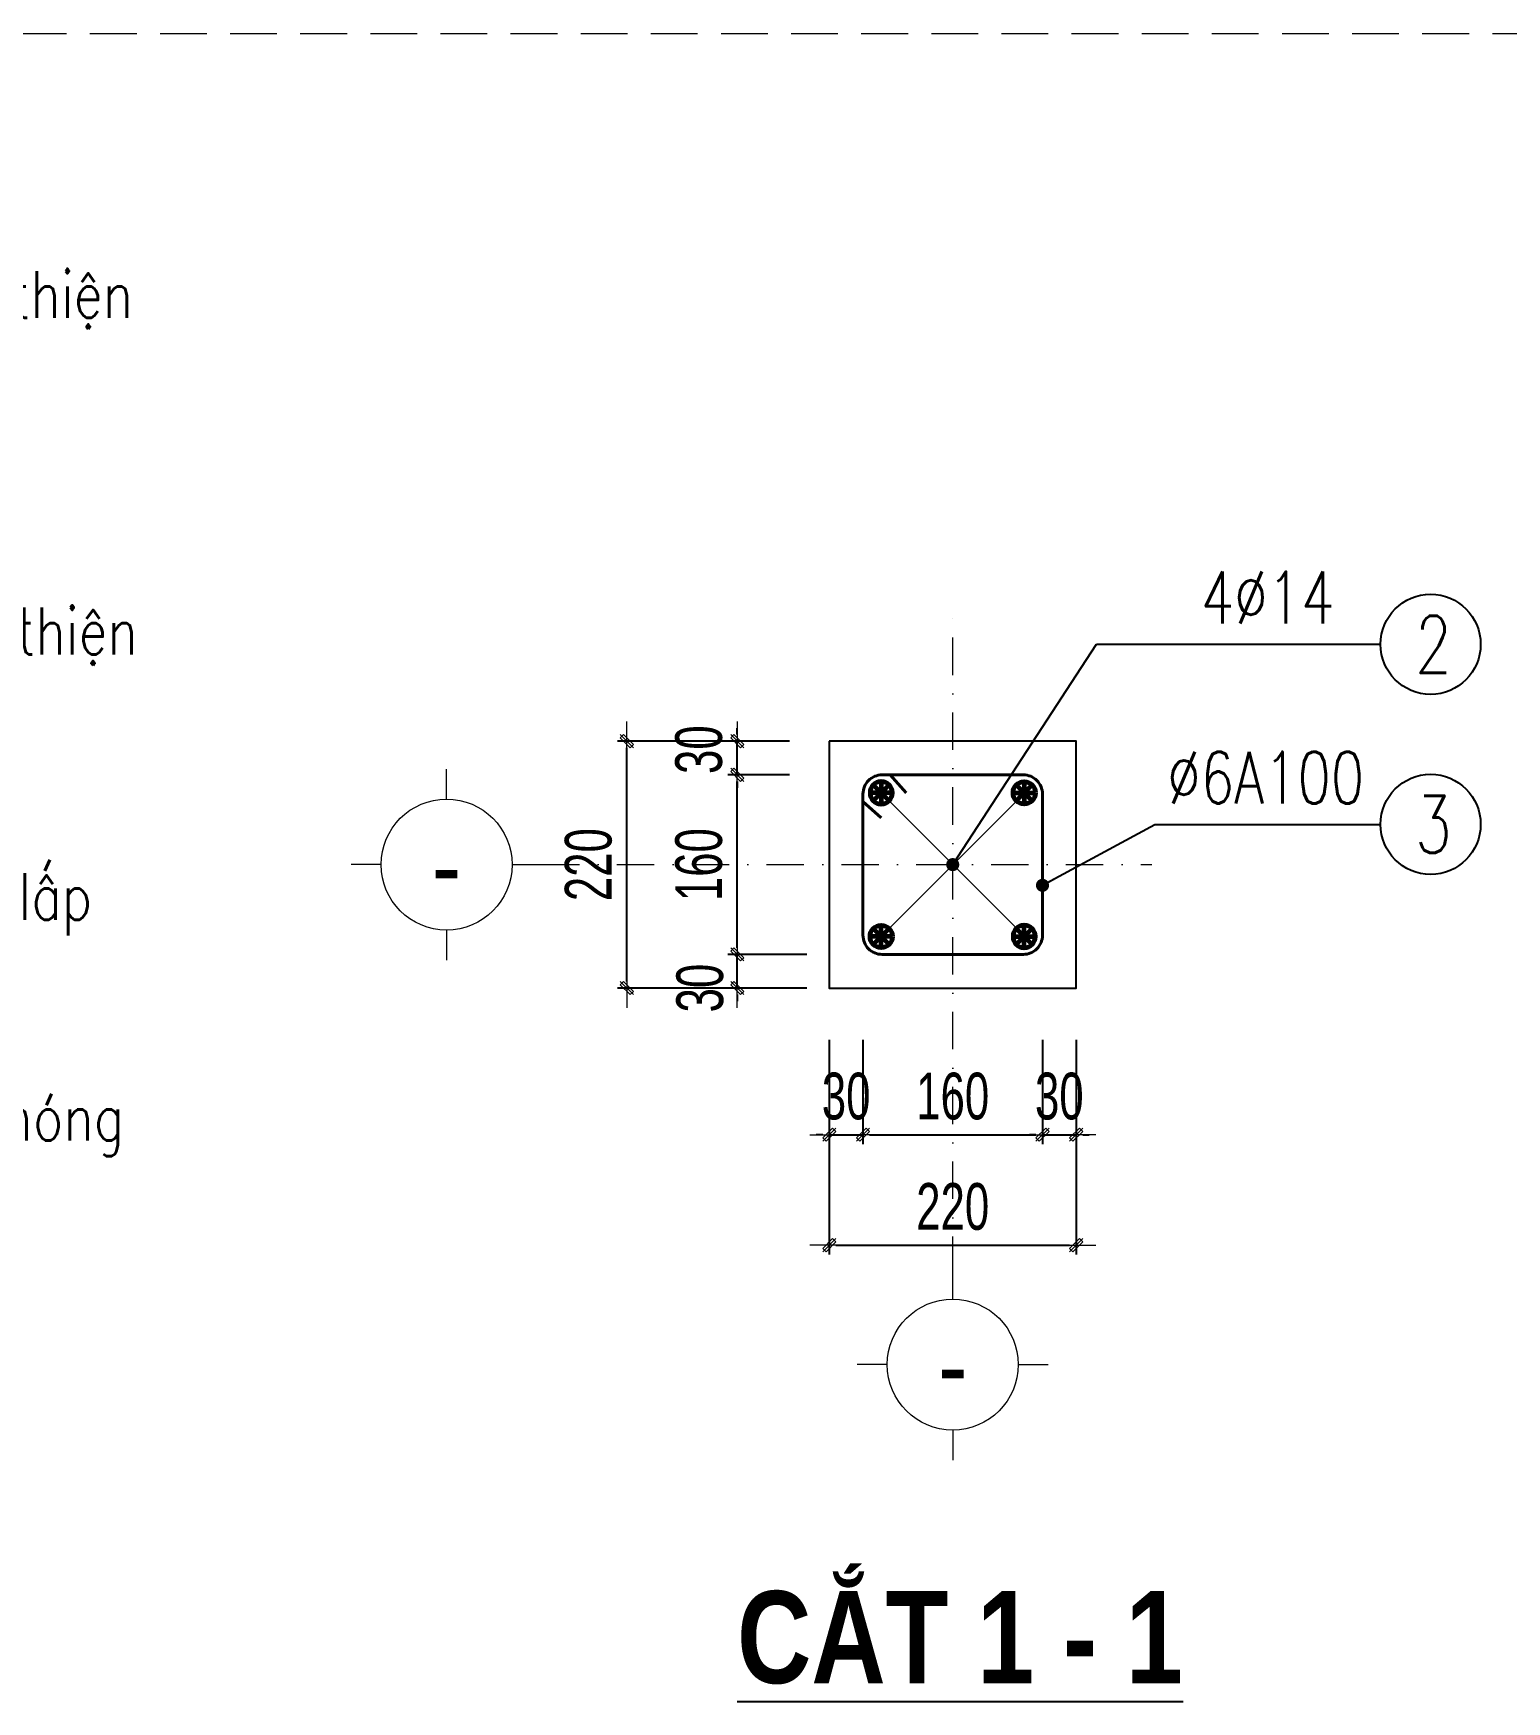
# Model space of a CAD drawing. Header units: millimetres. Extents: x -178395 to 493851, y -561170 to -280028.
# Drawn here: x -31726 to -27787, y -461499 to -457039 of the extents above; entities that cross this region are included whole.
import ezdxf
from ezdxf.enums import TextEntityAlignment as Align

# ---------------------------------------------------------------- set-up
doc = ezdxf.new("R2010")
doc.units = ezdxf.units.MM
doc.header["$MEASUREMENT"] = 0
doc.header["$PDMODE"] = 32
doc.linetypes.add('DASHDOT', pattern=[1, 0.5, -0.25, 0, -0.25])
doc.linetypes.add('HIDDEN', pattern=[0.375, 0.25, -0.125])
doc.layers.get('Defpoints').update_dxf_attribs({"color": 1})
for name, color, linetype, lineweight in [('LC Dim', 8, 'Continuous', 18), ('LC ISO', 153, 'Continuous', 13), ('LC MANH DUT', 35, 'HIDDEN', 5), ('LC Net dam2', 6, 'Continuous', 40), ('LC Net dam3', 1, 'Continuous', 60), ('LC Net manh', 133, 'Continuous', 5), ('LC Net thay', 63, 'Continuous', 25), ('LC Net truc', 79, 'DASHDOT', 13), ('LC Text1', 3, 'Continuous', 20), ('LC Text2', 7, 'Continuous', 25)]:
    doc.layers.add(name, color=color, linetype=linetype, lineweight=lineweight)
doc.styles.add('HOATBIF', font='hoatbif.shx', dxfattribs={"width": 0.7})
doc.styles.add('LC 1', font='VHAVANB.TTF')
doc.styles.add('LC 3', font='vnsimli.shx', dxfattribs={"width": 0.75})
doc.styles.add('LC3', font='VHARIALB.TTF', dxfattribs={"width": 0.8})
doc.styles.add('T1', font='Vnsimli.shx', dxfattribs={"width": 0.8})
doc.dimstyles.new('1-100(1-50)', dxfattribs={"dimscale": 50, "dimtxt": 2.5, "dimasz": 0.35, "dimexe": 0.5, "dimexo": 0, "dimgap": 0.8, "dimtad": 1, "dimdec": 0, "dimzin": 0, "dimdsep": 46, "dimtxsty": 'HOATBIF', "dimblk1": 'DOT', "dimblk2": 'DOT', "dimsah": 1, "dimcen": -1, "dimdle": 1, "dimclrd": 256, "dimclre": 256, "dimclrt": 4, "dimadec": 3, "dimazin": 2, "dimtfac": 0.333333, "dimtdec": 0, "dimtix": 1, "dimtmove": 2, "dimatfit": 3, "dimldrblk": 'DOT', "dimfxl": 1, "dimtvp": 0.833333, "dimtolj": 1, "dimtzin": 0, "dimarcsym": 0})

# ---------------------------------------------------------------- blocks, each defined once
blk = doc.blocks.new('theptron1')
at = {"layer": 'LC Net dam3'}
for p, q in [((-0.5, 0), (0.5, 0)), ((-0.354, 0.354), (0.354, -0.354)), ((0.354, 0.354), (-0.354, -0.354)), ((0, 0.5), (0, -0.5))]:
    blk.add_line(p, q, dxfattribs=at)
blk.add_circle((0, 0), 0.5, dxfattribs=at)
blk = doc.blocks.new('DOT')
at = {"layer": 'LC Dim'}
blk.add_line((-3, 0), (3, 0), dxfattribs=at)
at = {"layer": 'LC Dim', "color": 4}
blk.add_line((-1, -1), (1, 1), dxfattribs=at)
blk.add_lwpolyline([(0.5, 1), (-1, -0.5), (-0.5, -1), (1, 0.5)], close=True, dxfattribs=at)
blk = doc.blocks.new('*D338')
at = {"layer": 'Defpoints', "color": 0, "ltscale": 2, "transparency": 16777216}
for p in [(-29597.7, -459730.3), (-29507.7, -459730.3), (-29507.7, -459983.8)]:
    blk.add_point(p, dxfattribs=at)
at = {"layer": 'LC Dim', "lineweight": -2, "ltscale": 2, "transparency": 16777216}
for p, q in [((-29597.7, -459730.3), (-29597.7, -460008.8)), ((-29507.7, -459730.3), (-29507.7, -460008.8)), ((-29615.2, -459983.8), (-29632.7, -459983.8)), ((-29597.7, -459983.8), (-29507.7, -459983.8)), ((-29490.2, -459983.8), (-29472.7, -459983.8))]:
    blk.add_line(p, q, dxfattribs=at)
at = {"layer": 'LC Dim', "lineweight": -2, "ltscale": 2, "transparency": 16777216, "xscale": 17.5, "yscale": 17.5, "zscale": 17.5}
blk.add_blockref('DOT', (-29597.7, -459983.8), dxfattribs=at)
at = {"layer": 'LC Dim', "lineweight": -2, "ltscale": 2, "transparency": 16777216, "xscale": 17.5, "yscale": 17.5, "zscale": 17.5, "rotation": 180}
blk.add_blockref('DOT', (-29507.7, -459983.8), dxfattribs=at)
at = {"layer": 'LC Dim', "color": 4, "ltscale": 2, "transparency": 16777216, "insert": (-29552.7, -459881.3), "char_height": 125, "attachment_point": 5, "style": 'HOATBIF'}
blk.add_mtext('\\A1;30', dxfattribs=at)
blk = doc.blocks.new('_Dot')
at = {"color": 0, "linetype": 'ByBlock', "lineweight": -2}
blk.add_line((-0.5, 0), (-1, 0), dxfattribs=at)
at = {"color": 0, "linetype": 'ByBlock', "const_width": 0.5}
blk.add_lwpolyline([(-0.25, 0, 1), (0.25, 0, 1)], format="xyb", close=True, dxfattribs=at)
blk = doc.blocks.new('*D339')
at = {"layer": 'Defpoints', "color": 0, "ltscale": 2, "transparency": 16777216}
for p in [(-29507.7, -459730.3), (-29027.7, -459730.3), (-29027.7, -459983.8)]:
    blk.add_point(p, dxfattribs=at)
at = {"layer": 'LC Dim', "lineweight": -2, "ltscale": 2, "transparency": 16777216}
for p, q in [((-29507.7, -459730.3), (-29507.7, -460008.8)), ((-29027.7, -459730.3), (-29027.7, -460008.8)), ((-29490.2, -459983.8), (-29045.2, -459983.8))]:
    blk.add_line(p, q, dxfattribs=at)
at = {"layer": 'LC Dim', "lineweight": -2, "ltscale": 2, "transparency": 16777216, "xscale": 17.5, "yscale": 17.5, "zscale": 17.5, "rotation": 180}
blk.add_blockref('DOT', (-29507.7, -459983.8), dxfattribs=at)
at = {"layer": 'LC Dim', "lineweight": -2, "ltscale": 2, "transparency": 16777216, "xscale": 17.5, "yscale": 17.5, "zscale": 17.5}
blk.add_blockref('DOT', (-29027.7, -459983.8), dxfattribs=at)
at = {"layer": 'LC Dim', "color": 4, "ltscale": 2, "transparency": 16777216, "insert": (-29267.7, -459881.3), "char_height": 125, "attachment_point": 5, "style": 'HOATBIF'}
blk.add_mtext('\\A1;160', dxfattribs=at)
blk = doc.blocks.new('*D340')
at = {"layer": 'Defpoints', "color": 0, "ltscale": 2, "transparency": 16777216}
for p in [(-29027.7, -459730.3), (-28937.7, -459730.3), (-28937.7, -459983.8)]:
    blk.add_point(p, dxfattribs=at)
at = {"layer": 'LC Dim', "lineweight": -2, "ltscale": 2, "transparency": 16777216}
for p, q in [((-29027.7, -459730.3), (-29027.7, -460008.8)), ((-28937.7, -459730.3), (-28937.7, -460008.8)), ((-29045.2, -459983.8), (-29062.7, -459983.8)), ((-29027.7, -459983.8), (-28937.7, -459983.8)), ((-28920.2, -459983.8), (-28902.7, -459983.8))]:
    blk.add_line(p, q, dxfattribs=at)
at = {"layer": 'LC Dim', "lineweight": -2, "ltscale": 2, "transparency": 16777216, "xscale": 17.5, "yscale": 17.5, "zscale": 17.5}
blk.add_blockref('DOT', (-29027.7, -459983.8), dxfattribs=at)
at = {"layer": 'LC Dim', "lineweight": -2, "ltscale": 2, "transparency": 16777216, "xscale": 17.5, "yscale": 17.5, "zscale": 17.5, "rotation": 180}
blk.add_blockref('DOT', (-28937.7, -459983.8), dxfattribs=at)
at = {"layer": 'LC Dim', "color": 4, "ltscale": 2, "transparency": 16777216, "insert": (-28982.7, -459881.3), "char_height": 125, "attachment_point": 5, "style": 'HOATBIF'}
blk.add_mtext('\\A1;30', dxfattribs=at)
blk = doc.blocks.new('*D341')
at = {"layer": 'Defpoints', "color": 0, "ltscale": 2, "transparency": 16777216}
for p in [(-29597.7, -459730.3), (-28937.7, -459730.3), (-28937.7, -460279)]:
    blk.add_point(p, dxfattribs=at)
at = {"layer": 'LC Dim', "lineweight": -2, "ltscale": 2, "transparency": 16777216}
for p, q in [((-29597.7, -459730.3), (-29597.7, -460304)), ((-28937.7, -459730.3), (-28937.7, -460304)), ((-29580.2, -460279), (-28955.2, -460279))]:
    blk.add_line(p, q, dxfattribs=at)
at = {"layer": 'LC Dim', "lineweight": -2, "ltscale": 2, "transparency": 16777216, "xscale": 17.5, "yscale": 17.5, "zscale": 17.5, "rotation": 180}
blk.add_blockref('DOT', (-29597.7, -460279), dxfattribs=at)
at = {"layer": 'LC Dim', "lineweight": -2, "ltscale": 2, "transparency": 16777216, "xscale": 17.5, "yscale": 17.5, "zscale": 17.5}
blk.add_blockref('DOT', (-28937.7, -460279), dxfattribs=at)
at = {"layer": 'LC Dim', "color": 4, "ltscale": 2, "transparency": 16777216, "insert": (-29267.7, -460176.5), "char_height": 125, "attachment_point": 5, "style": 'HOATBIF'}
blk.add_mtext('\\A1;220', dxfattribs=at)
blk = doc.blocks.new('*D342')
at = {"layer": 'Defpoints', "color": 0, "ltscale": 2, "transparency": 16777216}
for p in [(-29843.8, -459501.8), (-29657.9, -459501.8), (-29657.9, -459591.8)]:
    blk.add_point(p, dxfattribs=at)
at = {"layer": 'LC Dim', "lineweight": -2, "ltscale": 2, "transparency": 16777216}
for p, q in [((-29657.9, -459501.8), (-29868.8, -459501.8)), ((-29843.8, -459484.3), (-29843.8, -459466.8)), ((-29843.8, -459591.8), (-29843.8, -459501.8)), ((-29657.9, -459591.8), (-29868.8, -459591.8)), ((-29843.8, -459609.3), (-29843.8, -459626.8))]:
    blk.add_line(p, q, dxfattribs=at)
at = {"layer": 'LC Dim', "lineweight": -2, "ltscale": 2, "transparency": 16777216, "xscale": 17.5, "yscale": 17.5, "zscale": 17.5}
for p, rotation in [((-29843.8, -459501.8), 270), ((-29843.8, -459591.8), 90)]:
    blk.add_blockref('DOT', p, dxfattribs=dict(at, rotation=rotation))
at = {"layer": 'LC Dim', "color": 4, "ltscale": 2, "transparency": 16777216, "insert": (-29943.3, -459591.8), "char_height": 125, "attachment_point": 5, "rotation": 90, "style": 'HOATBIF'}
blk.add_mtext('\\A1;30', dxfattribs=at)
blk = doc.blocks.new('*D343')
at = {"layer": 'Defpoints', "color": 0, "ltscale": 2, "transparency": 16777216}
for p in [(-29843.8, -459021.8), (-29703.9, -459021.8), (-29703.9, -459501.8)]:
    blk.add_point(p, dxfattribs=at)
at = {"layer": 'LC Dim', "lineweight": -2, "ltscale": 2, "transparency": 16777216}
for p, q in [((-29703.9, -459021.8), (-29868.8, -459021.8)), ((-29843.8, -459484.3), (-29843.8, -459039.3)), ((-29703.9, -459501.8), (-29868.8, -459501.8))]:
    blk.add_line(p, q, dxfattribs=at)
at = {"layer": 'LC Dim', "lineweight": -2, "ltscale": 2, "transparency": 16777216, "xscale": 17.5, "yscale": 17.5, "zscale": 17.5}
for p, rotation in [((-29843.8, -459021.8), 90), ((-29843.8, -459501.8), 270)]:
    blk.add_blockref('DOT', p, dxfattribs=dict(at, rotation=rotation))
at = {"layer": 'LC Dim', "color": 4, "ltscale": 2, "transparency": 16777216, "insert": (-29946.3, -459261.8), "char_height": 125, "attachment_point": 5, "rotation": 90, "style": 'HOATBIF'}
blk.add_mtext('\\A1;160', dxfattribs=at)
blk = doc.blocks.new('*D344')
at = {"layer": 'Defpoints', "color": 0, "ltscale": 2, "transparency": 16777216}
for p in [(-30139, -458931.8), (-29703.9, -458931.8), (-29703.9, -459591.8)]:
    blk.add_point(p, dxfattribs=at)
at = {"layer": 'LC Dim', "lineweight": -2, "ltscale": 2, "transparency": 16777216}
for p, q in [((-29703.9, -458931.8), (-30164, -458931.8)), ((-30139, -459574.3), (-30139, -458949.3)), ((-29703.9, -459591.8), (-30164, -459591.8))]:
    blk.add_line(p, q, dxfattribs=at)
at = {"layer": 'LC Dim', "lineweight": -2, "ltscale": 2, "transparency": 16777216, "xscale": 17.5, "yscale": 17.5, "zscale": 17.5}
for p, rotation in [((-30139, -458931.8), 90), ((-30139, -459591.8), 270)]:
    blk.add_blockref('DOT', p, dxfattribs=dict(at, rotation=rotation))
at = {"layer": 'LC Dim', "color": 4, "ltscale": 2, "transparency": 16777216, "insert": (-30241.5, -459261.8), "char_height": 125, "attachment_point": 5, "rotation": 90, "style": 'HOATBIF'}
blk.add_mtext('\\A1;220', dxfattribs=at)
blk = doc.blocks.new('TTRUC')
at = {"layer": 'LC ISO'}
for p, q in [((0, 6.95), (0, 10.13)), ((-6.95, 0), (-10.13, 0)), ((6.95, 0), (10.13, 0)), ((0, -6.95), (0, -10.13))]:
    blk.add_line(p, q, dxfattribs=at)
at = {"layer": 'LC Net manh'}
blk.add_circle((0, 0), 6.95, dxfattribs=at)
blk = doc.blocks.new('TIEUDE1')
at = {"layer": 'LC Text2', "color": 7, "style": 'LC 1'}
blk.add_attdef('TIªU§Ò', text='', height=5, dxfattribs=at).set_placement((0, 0), align=Align.BOTTOM_CENTER)
blk.add_attdef('TL', text='', height=3, dxfattribs=at).set_placement((0, -2), align=Align.TOP_CENTER)
blk = doc.blocks.new('Caodo1')
at = {"layer": 'LC Text1'}
blk.add_hatch(color=4, dxfattribs=at).paths.add_polyline_path([(0, 200.2), (0, 0), (243.4, 200.2)])
at = {"layer": 'LC Text1', "color": 4}
for p, q in [((0, 0), (0, 200.2)), ((323.6, 0), (-323.6, 0))]:
    blk.add_line(p, q, dxfattribs=at)
blk.add_lwpolyline([(-243.4, 200.2), (243.4, 200.2), (0, 0), (0, 0)], close=True, dxfattribs=at)
at = {"layer": 'LC Text1', "color": 4, "style": 'T1', "width": 0.8}
blk.add_attdef('%%P0,00', text='', height=250, dxfattribs=at).set_placement((-39, 459.5), align=Align.MIDDLE_CENTER)
blk = doc.blocks.new('*D161')
at = {"layer": 'Defpoints', "color": 0, "ltscale": 2, "transparency": 16777216}
for p in [(-29843.8, -458931.8), (-29703.9, -458931.8), (-29703.9, -459021.8)]:
    blk.add_point(p, dxfattribs=at)
at = {"layer": 'LC Dim', "lineweight": -2, "ltscale": 2, "transparency": 16777216}
for p, q in [((-29843.8, -458914.3), (-29843.8, -458896.8)), ((-29703.9, -458931.8), (-29868.8, -458931.8)), ((-29843.8, -459021.8), (-29843.8, -458931.8)), ((-29703.9, -459021.8), (-29868.8, -459021.8)), ((-29843.8, -459039.3), (-29843.8, -459056.8))]:
    blk.add_line(p, q, dxfattribs=at)
at = {"layer": 'LC Dim', "lineweight": -2, "ltscale": 2, "transparency": 16777216, "xscale": 17.5, "yscale": 17.5, "zscale": 17.5}
for p, rotation in [((-29843.8, -458931.8), 270), ((-29843.8, -459021.8), 90)]:
    blk.add_blockref('DOT', p, dxfattribs=dict(at, rotation=rotation))
at = {"layer": 'LC Dim', "color": 4, "ltscale": 2, "transparency": 16777216, "insert": (-29946.3, -458954.4), "char_height": 125, "attachment_point": 5, "rotation": 90, "style": 'HOATBIF'}
blk.add_mtext('\\A1;30', dxfattribs=at)

msp = doc.modelspace()

# ---------------------------------------------------------------- linework, layer by layer
at = {"layer": 'LC Dim', "ltscale": 2}
for p, q in [((-29458.8, -459069.9), (-29078.7, -459450.8)), ((-29458.8, -459453.8), (-29075.8, -459070.7))]:
    msp.add_line(p, q, dxfattribs=at)
at = {"layer": 'LC MANH DUT', "ltscale": 500}
msp.add_line((-45074.7, -457039.5), (-26699.7, -457039.5), dxfattribs=at)
at = {"layer": 'LC Net dam2'}
for p, q in [((-29434.9, -459021.8), (-29391.9, -459070.1)), ((-29507.7, -459093.1), (-29458.6, -459136.8))]:
    msp.add_line(p, q, dxfattribs=at)
msp.add_lwpolyline([(-29507.7, -459072.9), (-29507.7, -459450.8, 0.414214), (-29456.6, -459501.8), (-29078.7, -459501.8, 0.414214), (-29027.7, -459450.8), (-29027.7, -459072.9, 0.414214), (-29078.7, -459021.8), (-29456.6, -459021.8, 0.414214)], format="xyb", close=True, dxfattribs=at)
at = {"layer": 'LC Net thay', "linetype": 'Continuous', "ltscale": 1000}
msp.add_lwpolyline([(-29597.7, -458931.8), (-29597.7, -459591.8), (-28937.7, -459591.8), (-28937.7, -458931.8)], close=True, dxfattribs=at)
at = {"layer": 'LC Net truc', "ltscale": 200}
for p, q in [((-29267.7, -460355.7), (-29267.7, -458582.6)), ((-30365.7, -459261.8), (-28735.4, -459261.8))]:
    msp.add_line(p, q, dxfattribs=at)
at = {"layer": 'LC Text2', "ltscale": 100}
for centre in [(-27989.9, -458672.8), (-27989.9, -459154.1)]:
    msp.add_circle(centre, 133.8, dxfattribs=at)

# ---------------------------------------------------------------- block references
at = {"layer": 'LC Dim', "yscale": 60.00000000069849}
for p, xscale, zscale in [((-29458.8, -459069.9), -60.00000000069849, 60.00000000064909), ((-29076.5, -459069.9), 60.00000000069849, 60.00000000069849)]:
    msp.add_blockref('theptron1', p, dxfattribs=dict(at, xscale=xscale, zscale=zscale))
for p, xscale, zscale, rotation in [((-29458.8, -459453.8), 60.00000000069849, 60.00000000069849, 180.0000000004822), ((-29076.5, -459453.8), -60.00000000069849, 60.00000000064909, 180)]:
    msp.add_blockref('theptron1', p, dxfattribs=dict(at, xscale=xscale, zscale=zscale, rotation=rotation))
at = {"layer": 'LC ISO', "xscale": 25.19610424696835, "yscale": 25.19610424696835, "zscale": 25.19610424696835}
for p in [(-30621, -459261.8), (-29267.7, -460598.4)]:
    msp.add_blockref('TTRUC', p, dxfattribs=at)
at = {"layer": 'LC Text1'}
ref = msp.add_blockref('Caodo1', (-31939, -457967.1), dxfattribs=dict(at, xscale=0.5, yscale=0.5, zscale=0.5))
ref.add_attrib('%%P0,00', 'cèt hoµn thiÖn', dxfattribs={"layer": 'LC Text2', "height": 125, "style": 'T1', "width": 0.8}).set_placement((-31958.5, -457737.3), align=Align.MIDDLE_CENTER)
ref = msp.add_blockref('Caodo1', (-31939, -458867.1), dxfattribs=dict(at, xscale=0.5, yscale=0.5, zscale=0.5))
ref.add_attrib('%%P0,00', 's©n hoµn thiÖn', dxfattribs={"layer": 'LC Text2', "height": 125, "style": 'T1', "width": 0.8}).set_placement((-31958.5, -458637.3), align=Align.MIDDLE_CENTER)
ref = msp.add_blockref('Caodo1', (-31939, -459117.1), dxfattribs=dict(at, xscale=-0.5, yscale=0.5, zscale=0.5, rotation=180))
ref.add_attrib('%%P0,00', 'cèt san lÊp', dxfattribs={"layer": 'LC Text2', "height": 125, "style": 'T1', "width": 0.8}).set_placement((-31958.5, -459346.8), align=Align.MIDDLE_CENTER)
ref = msp.add_blockref('Caodo1', (-31939, -460166.9), dxfattribs=dict(at, xscale=0.5, yscale=0.5, zscale=0.5))
ref.add_attrib('%%P0,00', 'cèt ®¸y mãng', dxfattribs={"layer": 'LC Text2', "height": 125, "style": 'T1', "width": 0.8}).set_placement((-31958.5, -459937.2), align=Align.MIDDLE_CENTER)
at = {"layer": 'LC Text2'}
ref = msp.add_blockref('TIEUDE1', (-29242.3, -461524), dxfattribs=dict(at, xscale=-50.00000000009664, yscale=50.00000000009664, zscale=50.00000000009664))
ref.add_attrib('TIªU§Ò', '%%Uc¾t 1 - 1', dxfattribs={"color": 7, "height": 246.221, "style": 'LC3', "width": 0.8}).set_placement((-29248.2, -461524), align=Align.BOTTOM_CENTER)

# ---------------------------------------------------------------- texts
at = {"layer": 'LC Text1', "ltscale": 0.2, "style": 'LC 1', "width": 0.9}
for p in [(-30621, -459422.3), (-29267.7, -460758.9)]:
    msp.add_text('-', height=197.3, dxfattribs=at).set_placement(p, align=Align.BOTTOM_CENTER)
at = {"layer": 'LC Text2', "linetype": 'ByBlock', "style": 'LC 3', "width": 0.75}
for s, p in [('4%%C14', (-28604.3, -458617.4)), ('%%C6A100', (-28694, -459098.7))]:
    msp.add_text(s, height=138.89, dxfattribs=at).set_placement(p)
at = {"layer": 'LC Text2', "ltscale": 100, "style": 'LC 3', "width": 0.75}
for s, p in [('2', (-27982.3, -458672.8)), ('3', (-27982.3, -459154.1))]:
    msp.add_text(s, height=152.8, dxfattribs=at).set_placement(p, align=Align.MIDDLE_CENTER)

# ---------------------------------------------------------------- dimensions: what is measured, and where the dimension line sits
at = {"layer": 'LC Dim', "ltscale": 2}
for base, p1, p2, picture, middle in [((-30139, -458931.8), (-29703.9, -459591.8), (-29703.9, -458931.8), '*D344', (-30241.5, -459261.8)), ((-29843.8, -459021.8), (-29703.9, -459501.8), (-29703.9, -459021.8), '*D343', (-29946.3, -459261.8))]:
    dim = msp.add_linear_dim(base=base, p1=p1, p2=p2, angle=90, dimstyle='1-100(1-50)', override={"dimlfac": 0.333333}, dxfattribs=at)
    dim.commit()
    dim.dimension.update_dxf_attribs({"geometry": picture, "text_midpoint": middle})
for base, p1, p2, picture, middle in [((-29843.8, -458931.8), (-29703.9, -459021.8), (-29703.9, -458931.8), '*D161', (-29946.3, -458954.4)), ((-29843.8, -459501.8), (-29657.9, -459591.8), (-29657.9, -459501.8), '*D342', (-29943.3, -459591.8))]:
    dim = msp.add_linear_dim(base=base, p1=p1, p2=p2, angle=90, dimstyle='1-100(1-50)', override={"dimlfac": 0.333333}, dxfattribs=at)
    dim.commit()
    dim.dimension.update_dxf_attribs({"geometry": picture, "text_midpoint": middle, "dimtype": 160})
for base, p1, p2, picture, middle in [((-29507.7, -459983.8), (-29597.7, -459730.3), (-29507.7, -459730.3), '*D338', (-29552.7, -459881.3)), ((-28937.7, -460279), (-29597.7, -459730.3), (-28937.7, -459730.3), '*D341', (-29267.7, -460176.5)), ((-29027.7, -459983.8), (-29507.7, -459730.3), (-29027.7, -459730.3), '*D339', (-29267.7, -459881.3)), ((-28937.7, -459983.8), (-29027.7, -459730.3), (-28937.7, -459730.3), '*D340', (-28982.7, -459881.3))]:
    dim = msp.add_linear_dim(base=base, p1=p1, p2=p2, dimstyle='1-100(1-50)', override={"dimlfac": 0.333333}, dxfattribs=at)
    dim.commit()
    dim.dimension.update_dxf_attribs({"geometry": picture, "text_midpoint": middle})

# ---------------------------------------------------------------- leaders
for points in [[(-29267.7, -459261.8), (-28883.1, -458672.8), (-28123.7, -458672.8)], [(-29027.7, -459317.1), (-28727.4, -459154.1), (-28123.7, -459154.1)]]:
    msp.add_leader(points, dimstyle='1-100(1-50)', override={"dimasz": 0.7}, dxfattribs=at)

doc.saveas('drawing.dxf')
